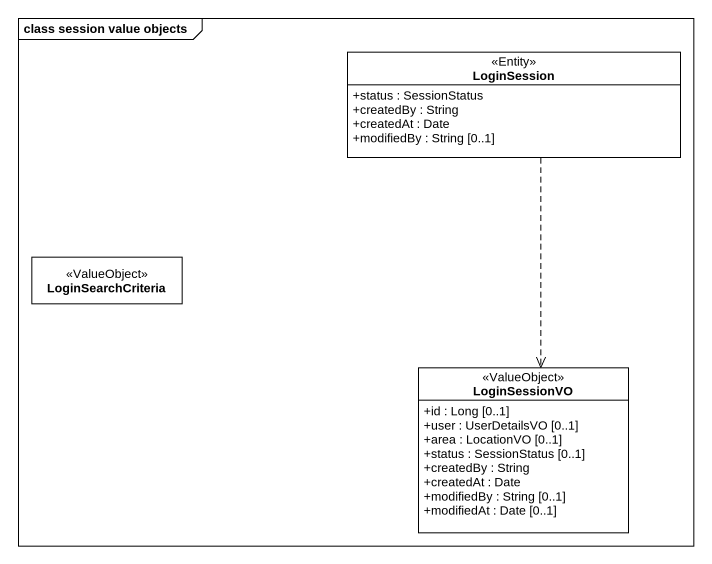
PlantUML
@startuml
mainframe class session value objects
hide circle
hide empty members
skinparam classAttributeIconSize 0
class LoginSession <<Entity>> {
  +status : SessionStatus
  +createdBy : String
  +createdAt : Date
  +modifiedBy : String [0..1]
}
class LoginSearchCriteria <<ValueObject>>
class LoginSessionVO <<ValueObject>> {
  +id : Long [0..1]
  +user : UserDetailsVO [0..1]
  +area : LocationVO [0..1]
  +status : SessionStatus [0..1]
  +createdBy : String
  +createdAt : Date
  +modifiedBy : String [0..1]
  +modifiedAt : Date [0..1]
}
LoginSession ..> LoginSessionVO
@enduml
